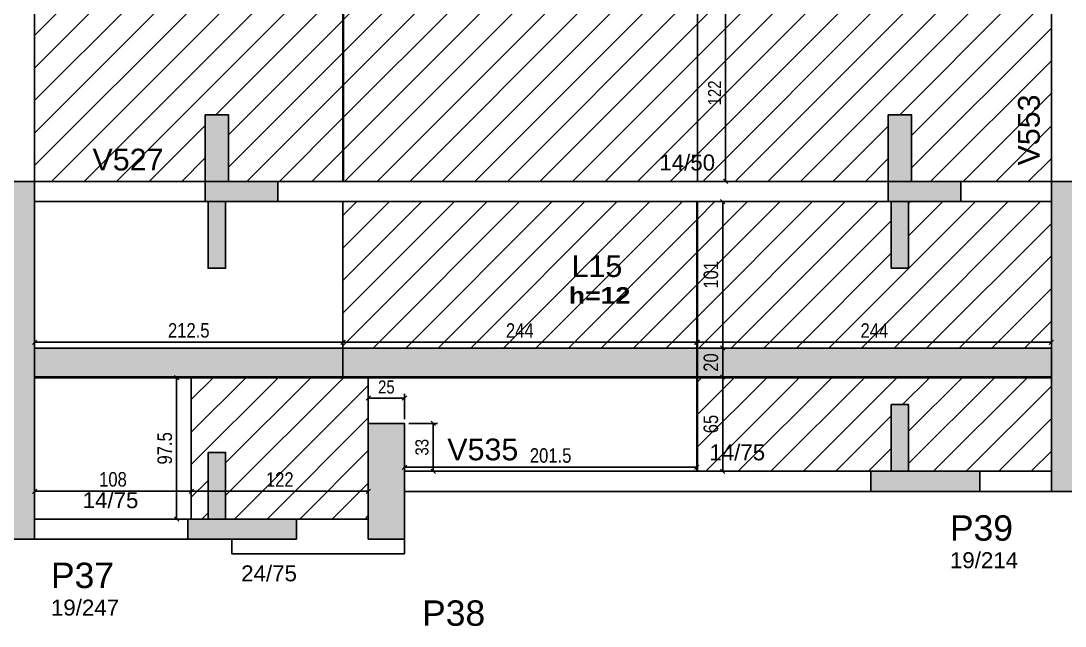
# Model space of a CAD drawing. Extents: x 3022 to 8661, y -614 to 3008.
# Drawn here: x 4758 to 5478, y 296 to 714 of the extents above; entities that cross this region are included whole.
import ezdxf

# ---------------------------------------------------------------- set-up
doc = ezdxf.new("R2010")
doc.units = 0
doc.header["$PDMODE"] = 34
for name, color, linetype in [('COTA', 241, 'Continuous'), ('MTH-DIM-PILAR', 3, 'Continuous'), ('MTH-DIM-VIGA', 3, 'Continuous'), ('MTH-FACE-VIGA', 7, 'Continuous'), ('MTH-LINHA-SEÇÃO', 16, 'Continuous'), ('MTH-PILAR-SEGUE', 5, 'Continuous'), ('MTH-SOMBRA21', 150, 'Continuous'), ('MTH-SOMBRA25', 253, 'Continuous'), ('MTH-TIT1-PILAR', 5, 'Continuous'), ('MTH-TIT1-VIGA', 5, 'Continuous'), ('MTH-TXT-NEGRITO', 5, 'Continuous'), ('Painéis', 200, 'Continuous')]:
    doc.layers.add(name, color=color, linetype=linetype)
doc.layers.add('Hachura', color=251, linetype='Continuous', lineweight=9)
doc.styles.add('COTA TECNICA', font='techl___.ttf', dxfattribs={"height": 10})
doc.styles.add('COTA TECNICA-50', font='techl___.ttf', dxfattribs={"height": 9})
doc.styles.add('TQS_ARIAL', font='arial.ttf')
doc.styles.add('TQS_ARIAL_BLACK', font='ariblk.ttf')
doc.dimstyles.new('COTA PAINEL-50', dxfattribs={"dimtxt": 9, "dimasz": 3, "dimexe": 3, "dimexo": 3, "dimgap": 3, "dimtad": 1, "dimdec": 1, "dimzin": 12, "dimdsep": 46, "dimtxsty": 'COTA TECNICA-50', "dimblk1": 'OBLIQUE', "dimblk2": 'OBLIQUE', "dimsah": 1, "dimcen": 0.9, "dimclrd": 4, "dimclre": 4, "dimclrt": 240, "dimadec": 1, "dimazin": 3, "dimtfac": 1, "dimtdec": 1, "dimtmove": 0, "dimatfit": 3, "dimfxl": 1, "dimtolj": 1, "dimtzin": 12, "dimarcsym": 0})
doc.dimstyles.new('PAINEL', dxfattribs={"dimtxt": 10, "dimasz": 3, "dimexe": 3, "dimexo": 3, "dimgap": 3, "dimtad": 1, "dimdec": 1, "dimzin": 12, "dimdsep": 46, "dimtxsty": 'COTA TECNICA', "dimblk1": 'OBLIQUE', "dimblk2": 'OBLIQUE', "dimsah": 1, "dimcen": 0.9, "dimclrd": 4, "dimclre": 4, "dimclrt": 240, "dimadec": 1, "dimazin": 3, "dimtfac": 1, "dimtdec": 1, "dimtmove": 0, "dimatfit": 3, "dimfxl": 1, "dimtolj": 1, "dimtzin": 12, "dimarcsym": 0})

# ---------------------------------------------------------------- blocks, each defined once
blk = doc.blocks.new('_Oblique')
at = {"color": 0, "linetype": 'ByBlock', "lineweight": -2}
blk.add_line((-0.5, -0.5), (0.5, 0.5), dxfattribs=at)
blk = doc.blocks.new('*D119')
at = {"layer": 'COTA', "color": 4, "lineweight": -2, "transparency": 16777216}
for p, q in [((5022.37, 406.17), (5022.37, 408.83)), ((5022.37, 405.83), (5223.87, 405.83)), ((5223.87, 406.17), (5223.87, 408.83))]:
    blk.add_line(p, q, dxfattribs=at)
at = {"layer": 'Defpoints', "color": 0, "transparency": 16777216}
for p in [(5223.87, 405.83), (5022.37, 403.17), (5223.87, 403.17)]:
    blk.add_point(p, dxfattribs=at)
at = {"layer": 'COTA', "color": 4, "lineweight": -2, "transparency": 16777216, "xscale": 3, "yscale": 3, "zscale": 3, "rotation": 180}
blk.add_blockref('_Oblique', (5022.37, 405.83), dxfattribs=at)
at = {"layer": 'COTA', "color": 4, "lineweight": -2, "transparency": 16777216, "xscale": 3, "yscale": 3, "zscale": 3}
blk.add_blockref('_Oblique', (5223.87, 405.83), dxfattribs=at)
at = {"layer": 'COTA', "color": 240, "transparency": 16777216, "insert": (5123.12, 413.94), "char_height": 10, "attachment_point": 5, "style": 'COTA TECNICA'}
blk.add_mtext('\\A1;201.5', dxfattribs=at)
blk = doc.blocks.new('*D120')
at = {"layer": 'COTA', "color": 4, "lineweight": -2, "transparency": 16777216}
for p, q in [((4767.37, 373.17), (4767.37, 392.35)), ((4767.37, 389.35), (4875.37, 389.35)), ((4875.37, 373.17), (4875.37, 392.35))]:
    blk.add_line(p, q, dxfattribs=at)
at = {"layer": 'Defpoints', "color": 0, "transparency": 16777216}
for p in [(4875.37, 389.35), (4767.37, 370.17), (4875.37, 370.17)]:
    blk.add_point(p, dxfattribs=at)
at = {"layer": 'COTA', "color": 4, "lineweight": -2, "transparency": 16777216, "xscale": 3, "yscale": 3, "zscale": 3, "rotation": 180}
blk.add_blockref('_Oblique', (4767.37, 389.35), dxfattribs=at)
at = {"layer": 'COTA', "color": 4, "lineweight": -2, "transparency": 16777216, "xscale": 3, "yscale": 3, "zscale": 3}
blk.add_blockref('_Oblique', (4875.37, 389.35), dxfattribs=at)
at = {"layer": 'COTA', "color": 240, "transparency": 16777216, "insert": (4821.37, 397.47), "char_height": 10, "attachment_point": 5, "style": 'COTA TECNICA'}
blk.add_mtext('\\A1;108', dxfattribs=at)
blk = doc.blocks.new('*D121')
at = {"layer": 'COTA', "color": 4, "lineweight": -2, "transparency": 16777216}
for p, q in [((4875.37, 373.17), (4875.37, 392.35)), ((4875.37, 389.35), (4997.37, 389.35)), ((4997.37, 373.17), (4997.37, 392.35))]:
    blk.add_line(p, q, dxfattribs=at)
at = {"layer": 'Defpoints', "color": 0, "transparency": 16777216}
for p in [(4997.37, 389.35), (4875.37, 370.17), (4997.37, 370.17)]:
    blk.add_point(p, dxfattribs=at)
at = {"layer": 'COTA', "color": 4, "lineweight": -2, "transparency": 16777216, "xscale": 3, "yscale": 3, "zscale": 3, "rotation": 180}
blk.add_blockref('_Oblique', (4875.37, 389.35), dxfattribs=at)
at = {"layer": 'COTA', "color": 4, "lineweight": -2, "transparency": 16777216, "xscale": 3, "yscale": 3, "zscale": 3}
blk.add_blockref('_Oblique', (4997.37, 389.35), dxfattribs=at)
at = {"layer": 'COTA', "color": 240, "transparency": 16777216, "insert": (4936.37, 397.41), "char_height": 10, "attachment_point": 5, "style": 'COTA TECNICA'}
blk.add_mtext('\\A1;122', dxfattribs=at)
blk = doc.blocks.new('*D122')
at = {"layer": 'COTA', "color": 4, "lineweight": -2, "transparency": 16777216}
for p, q in [((4872.37, 467.67), (4862.24, 467.67)), ((4865.24, 467.67), (4865.24, 370.17)), ((4872.37, 370.17), (4862.24, 370.17))]:
    blk.add_line(p, q, dxfattribs=at)
at = {"layer": 'Defpoints', "color": 0, "transparency": 16777216}
for p in [(4875.37, 467.67), (4865.24, 370.17), (4875.37, 370.17)]:
    blk.add_point(p, dxfattribs=at)
at = {"layer": 'COTA', "color": 4, "lineweight": -2, "transparency": 16777216, "xscale": 3, "yscale": 3, "zscale": 3}
for p, rotation in [((4865.24, 467.67), 90), ((4865.24, 370.17), 270)]:
    blk.add_blockref('_Oblique', p, dxfattribs=dict(at, rotation=rotation))
at = {"layer": 'COTA', "color": 240, "transparency": 16777216, "insert": (4857.1, 418.92), "char_height": 10, "attachment_point": 5, "rotation": 90, "style": 'COTA TECNICA'}
blk.add_mtext('\\A1;97.5', dxfattribs=at)
blk = doc.blocks.new('*D117')
at = {"layer": 'COTA', "color": 4, "lineweight": -2, "transparency": 16777216}
for p, q in [((5025.37, 436.17), (5045.15, 436.17)), ((5042.15, 403.17), (5042.15, 436.17)), ((5025.37, 403.17), (5045.15, 403.17))]:
    blk.add_line(p, q, dxfattribs=at)
at = {"layer": 'Defpoints', "color": 0, "transparency": 16777216}
for p in [(5022.37, 436.17), (5042.15, 436.17), (5022.37, 403.17)]:
    blk.add_point(p, dxfattribs=at)
at = {"layer": 'COTA', "color": 4, "lineweight": -2, "transparency": 16777216, "xscale": 3, "yscale": 3, "zscale": 3}
for p, rotation in [((5042.15, 436.17), 90), ((5042.15, 403.17), 270)]:
    blk.add_blockref('_Oblique', p, dxfattribs=dict(at, rotation=rotation))
at = {"layer": 'COTA', "color": 240, "transparency": 16777216, "insert": (5034.45, 419.67), "char_height": 9, "attachment_point": 5, "rotation": 90, "style": 'COTA TECNICA-50'}
blk.add_mtext('\\A1;33', dxfattribs=at)
blk = doc.blocks.new('*D118')
at = {"layer": 'COTA', "color": 4, "lineweight": -2, "transparency": 16777216}
for p, q in [((4997.37, 439.17), (4997.37, 456.62)), ((5022.37, 453.62), (4997.37, 453.62)), ((5022.37, 439.17), (5022.37, 456.62))]:
    blk.add_line(p, q, dxfattribs=at)
at = {"layer": 'Defpoints', "color": 0, "transparency": 16777216}
for p in [(4997.37, 453.62), (4997.37, 436.17), (5022.37, 436.17)]:
    blk.add_point(p, dxfattribs=at)
at = {"layer": 'COTA', "color": 4, "lineweight": -2, "transparency": 16777216, "xscale": 3, "yscale": 3, "zscale": 3, "rotation": 180}
blk.add_blockref('_Oblique', (4997.37, 453.62), dxfattribs=at)
at = {"layer": 'COTA', "color": 4, "lineweight": -2, "transparency": 16777216, "xscale": 3, "yscale": 3, "zscale": 3}
blk.add_blockref('_Oblique', (5022.37, 453.62), dxfattribs=at)
at = {"layer": 'COTA', "color": 240, "transparency": 16777216, "insert": (5009.87, 461.22), "char_height": 9, "attachment_point": 5, "style": 'COTA TECNICA-50'}
blk.add_mtext('\\A1;25', dxfattribs=at)
blk = doc.blocks.new('*D153')
at = {"layer": 'COTA', "color": 4, "lineweight": -2, "transparency": 16777216}
for p, q in [((4767.37, 491.17), (4767.37, 495.15)), ((4767.37, 492.15), (4979.87, 492.15)), ((4979.87, 491.17), (4979.87, 495.15))]:
    blk.add_line(p, q, dxfattribs=at)
at = {"layer": 'Defpoints', "color": 0, "transparency": 16777216}
for p in [(4979.87, 492.15), (4767.37, 488.17), (4979.87, 488.17)]:
    blk.add_point(p, dxfattribs=at)
at = {"layer": 'COTA', "color": 4, "lineweight": -2, "transparency": 16777216, "xscale": 3, "yscale": 3, "zscale": 3, "rotation": 180}
blk.add_blockref('_Oblique', (4767.37, 492.15), dxfattribs=at)
at = {"layer": 'COTA', "color": 4, "lineweight": -2, "transparency": 16777216, "xscale": 3, "yscale": 3, "zscale": 3}
blk.add_blockref('_Oblique', (4979.87, 492.15), dxfattribs=at)
at = {"layer": 'COTA', "color": 240, "transparency": 16777216, "insert": (4873.62, 500.26), "char_height": 10, "attachment_point": 5, "style": 'COTA TECNICA'}
blk.add_mtext('\\A1;212.5', dxfattribs=at)
blk = doc.blocks.new('*D154')
at = {"layer": 'COTA', "color": 4, "lineweight": -2, "transparency": 16777216}
for p, q in [((4979.87, 491.17), (4979.87, 495.15)), ((4979.87, 492.15), (5223.87, 492.15)), ((5223.87, 491.17), (5223.87, 495.15))]:
    blk.add_line(p, q, dxfattribs=at)
at = {"layer": 'Defpoints', "color": 0, "transparency": 16777216}
for p in [(5223.87, 492.15), (4979.87, 488.17), (5223.87, 488.17)]:
    blk.add_point(p, dxfattribs=at)
at = {"layer": 'COTA', "color": 4, "lineweight": -2, "transparency": 16777216, "xscale": 3, "yscale": 3, "zscale": 3, "rotation": 180}
blk.add_blockref('_Oblique', (4979.87, 492.15), dxfattribs=at)
at = {"layer": 'COTA', "color": 4, "lineweight": -2, "transparency": 16777216, "xscale": 3, "yscale": 3, "zscale": 3}
blk.add_blockref('_Oblique', (5223.87, 492.15), dxfattribs=at)
at = {"layer": 'COTA', "color": 240, "transparency": 16777216, "insert": (5101.87, 500.23), "char_height": 10, "attachment_point": 5, "style": 'COTA TECNICA'}
blk.add_mtext('\\A1;244', dxfattribs=at)
blk = doc.blocks.new('*D155')
at = {"layer": 'COTA', "color": 4, "lineweight": -2, "transparency": 16777216}
for p, q in [((5224.37, 491.17), (5224.37, 495.15)), ((5224.37, 492.15), (5468.37, 492.15)), ((5468.37, 491.17), (5468.37, 495.15))]:
    blk.add_line(p, q, dxfattribs=at)
at = {"layer": 'Defpoints', "color": 0, "transparency": 16777216}
for p in [(5468.37, 492.15), (5224.37, 488.17), (5468.37, 488.17)]:
    blk.add_point(p, dxfattribs=at)
at = {"layer": 'COTA', "color": 4, "lineweight": -2, "transparency": 16777216, "xscale": 3, "yscale": 3, "zscale": 3, "rotation": 180}
blk.add_blockref('_Oblique', (5224.37, 492.15), dxfattribs=at)
at = {"layer": 'COTA', "color": 4, "lineweight": -2, "transparency": 16777216, "xscale": 3, "yscale": 3, "zscale": 3}
blk.add_blockref('_Oblique', (5468.37, 492.15), dxfattribs=at)
at = {"layer": 'COTA', "color": 240, "transparency": 16777216, "insert": (5346.37, 500.23), "char_height": 10, "attachment_point": 5, "style": 'COTA TECNICA'}
blk.add_mtext('\\A1;244', dxfattribs=at)
blk = doc.blocks.new('*D165')
at = {"layer": 'COTA', "color": 4, "lineweight": -2, "transparency": 16777216}
for p, q in [((5227.37, 725.17), (5246.74, 725.17)), ((5243.74, 725.17), (5243.74, 603.17)), ((5227.37, 603.17), (5246.74, 603.17))]:
    blk.add_line(p, q, dxfattribs=at)
at = {"layer": 'Defpoints', "color": 0, "transparency": 16777216}
for p in [(5224.37, 725.17), (5224.37, 603.17), (5243.74, 603.17)]:
    blk.add_point(p, dxfattribs=at)
at = {"layer": 'COTA', "color": 4, "lineweight": -2, "transparency": 16777216, "xscale": 3, "yscale": 3, "zscale": 3}
for p, rotation in [((5243.74, 725.17), 90), ((5243.74, 603.17), 270)]:
    blk.add_blockref('_Oblique', p, dxfattribs=dict(at, rotation=rotation))
at = {"layer": 'COTA', "color": 240, "transparency": 16777216, "insert": (5236.19, 664.17), "char_height": 9, "attachment_point": 5, "rotation": 90, "style": 'COTA TECNICA-50'}
blk.add_mtext('\\A1;122', dxfattribs=at)
blk = doc.blocks.new('*D306')
at = {"layer": 'COTA', "color": 4, "lineweight": -2, "transparency": 16777216}
for p, q in [((5227.37, 468.17), (5244.78, 468.17)), ((5241.78, 403.17), (5241.78, 468.17)), ((5227.37, 403.17), (5244.78, 403.17))]:
    blk.add_line(p, q, dxfattribs=at)
at = {"layer": 'Defpoints', "color": 0, "transparency": 16777216}
for p in [(5224.37, 468.17), (5241.78, 468.17), (5224.37, 403.17)]:
    blk.add_point(p, dxfattribs=at)
at = {"layer": 'COTA', "color": 4, "lineweight": -2, "transparency": 16777216, "xscale": 3, "yscale": 3, "zscale": 3}
for p, rotation in [((5241.78, 468.17), 90), ((5241.78, 403.17), 270)]:
    blk.add_blockref('_Oblique', p, dxfattribs=dict(at, rotation=rotation))
at = {"layer": 'COTA', "color": 240, "transparency": 16777216, "insert": (5233.67, 435.67), "char_height": 10, "attachment_point": 5, "rotation": 90, "style": 'COTA TECNICA'}
blk.add_mtext('\\A1;65', dxfattribs=at)
blk = doc.blocks.new('*D307')
at = {"layer": 'COTA', "color": 4, "lineweight": -2, "transparency": 16777216}
for p, q in [((5227.37, 488.17), (5244.78, 488.17)), ((5241.78, 468.17), (5241.78, 488.17)), ((5227.37, 468.17), (5244.78, 468.17))]:
    blk.add_line(p, q, dxfattribs=at)
at = {"layer": 'Defpoints', "color": 0, "transparency": 16777216}
for p in [(5224.37, 488.17), (5241.78, 488.17), (5224.37, 468.17)]:
    blk.add_point(p, dxfattribs=at)
at = {"layer": 'COTA', "color": 4, "lineweight": -2, "transparency": 16777216, "xscale": 3, "yscale": 3, "zscale": 3}
for p, rotation in [((5241.78, 488.17), 90), ((5241.78, 468.17), 270)]:
    blk.add_blockref('_Oblique', p, dxfattribs=dict(at, rotation=rotation))
at = {"layer": 'COTA', "color": 240, "transparency": 16777216, "insert": (5233.68, 478.17), "char_height": 10, "attachment_point": 5, "rotation": 90, "style": 'COTA TECNICA'}
blk.add_mtext('\\A1;20', dxfattribs=at)
blk = doc.blocks.new('*D308')
at = {"layer": 'COTA', "color": 4, "lineweight": -2, "transparency": 16777216}
for p, q in [((5227.37, 589.17), (5244.78, 589.17)), ((5241.78, 488.17), (5241.78, 589.17)), ((5227.37, 488.17), (5244.78, 488.17))]:
    blk.add_line(p, q, dxfattribs=at)
at = {"layer": 'Defpoints', "color": 0, "transparency": 16777216}
for p in [(5224.37, 589.17), (5241.78, 589.17), (5224.37, 488.17)]:
    blk.add_point(p, dxfattribs=at)
at = {"layer": 'COTA', "color": 4, "lineweight": -2, "transparency": 16777216, "xscale": 3, "yscale": 3, "zscale": 3}
for p, rotation in [((5241.78, 589.17), 90), ((5241.78, 488.17), 270)]:
    blk.add_blockref('_Oblique', p, dxfattribs=dict(at, rotation=rotation))
at = {"layer": 'COTA', "color": 240, "transparency": 16777216, "insert": (5233.68, 538.67), "char_height": 10, "attachment_point": 5, "rotation": 90, "style": 'COTA TECNICA'}
blk.add_mtext('\\A1;101', dxfattribs=at)

msp = doc.modelspace()

# ---------------------------------------------------------------- hatches: boundary and pattern name
at = {"layer": 'Hachura', "linetype": 'ByBlock'}
h = msp.add_hatch(dxfattribs=at)
h.set_pattern_fill('ANSI31', color=256, scale=5)
h.paths.add_polyline_path([(5224.37, 1070.17), (5224.37, 1192.17), (5357.97, 1192.17), (5357.97, 1142.17), (5371.97, 1142.17), (5371.97, 1192.17), (5418.97, 1192.17), (5468.37, 1192.17), (5468.37, 1070.17)])
h.paths.add_polyline_path([(4980.37, 1070.17), (4980.37, 1192.17), (5224.37, 1192.17), (5224.37, 1070.17)])
h.paths.add_polyline_path([(5224.37, 1069.67), (5224.37, 1029.17), (4980.37, 1029.17), (4980.37, 1069.67)])
h.paths.add_polyline_path([(4979.87, 1009.17), (4979.87, 887.17), (4767.37, 887.17), (4767.37, 930.11), (4767.37, 1009.17)])
h.paths.add_polyline_path([(5224.37, 1009.17), (5224.37, 887.17), (4980.37, 887.17), (4980.37, 1009.17)])
h.paths.add_polyline_path([(5468.37, 1009.17), (5468.37, 887.17), (5224.37, 887.17), (5224.37, 1009.17)])
h.paths.add_polyline_path([(5422.37, 867.17), (5422.37, 867.11), (5468.37, 867.11), (5468.37, 745.17), (5224.37, 745.17), (5224.37, 867.17)])
h.paths.add_polyline_path([(5224.37, 745.17), (4980.37, 745.17), (4980.37, 867.17), (5224.37, 867.17)])
h.paths.add_polyline_path([(4979.87, 745.17), (4767.37, 745.17), (4767.37, 867.11), (4813.37, 867.11), (4979.87, 867.12)])
h.paths.add_polyline_path([(4884.98, 649.17), (4884.98, 603.17), (4767.37, 603.17), (4767.37, 725.17), (4979.87, 725.17), (4979.87, 603.17), (4900.98, 603.17), (4900.98, 649.17)])
h.paths.add_polyline_path([(5224.37, 725.17), (5224.37, 603.17), (4980.37, 603.17), (4980.37, 725.17)])
h.paths.add_polyline_path([(5468.37, 725.17), (5468.37, 603.17), (5371.97, 603.17), (5371.97, 649.17), (5355.97, 649.17), (5355.97, 603.17), (5224.37, 603.17), (5224.37, 725.17)])
h = msp.add_hatch(dxfattribs=at)
h.set_pattern_fill('ANSI31', color=256, scale=5)
h.paths.add_polyline_path([(4979.87, 589.17), (4979.87, 488.17), (5223.87, 488.17), (5223.87, 589.17)])
h.paths.add_polyline_path([(5224.37, 589.17), (5224.37, 488.17), (5468.37, 488.17), (5468.37, 589.17), (5369.97, 589.17), (5369.97, 543.17), (5357.97, 543.17), (5357.97, 589.17), (5355.97, 589.17)])
h.paths.add_polyline_path([(5357.97, 403.17), (5357.97, 449.17), (5369.97, 449.17), (5369.97, 403.17), (5418.97, 403.17), (5468.37, 403.17), (5468.37, 467.67), (5224.37, 467.67), (5224.37, 403.17)])
h.paths.add_polyline_path([(4875.37, 467.67), (4875.37, 370.17), (4886.98, 370.17), (4886.98, 416.17), (4898.98, 416.17), (4898.98, 370.17), (4947.98, 370.17), (4997.37, 370.17), (4997.37, 436.17), (4997.37, 467.67)])
at = {"layer": 'Hachura'}
h = msp.add_hatch(color=256, dxfattribs=at)
h.dxf.hatch_style = 1
h.paths.add_polyline_path([(4980.37, 488.17), (4980.37, 468.17), (4767.37, 468.17), (4767.37, 488.17)])
h.paths.add_polyline_path([(4980.37, 468.17), (4980.37, 488.17), (5223.87, 488.17), (5223.87, 468.17)])
h.paths.add_polyline_path([(5224.37, 468.17), (5224.37, 488.17), (5468.37, 488.17), (5468.37, 468.17)])

# ---------------------------------------------------------------- linework, layer by layer
at = {"layer": 'MTH-FACE-VIGA', "linetype": 'Continuous'}
for p, q in [((4767.37, 603.17), (4767.37, 1046.17)), ((5468.37, 1046.17), (5468.37, 603.17)), ((5468.37, 603.17), (4767.37, 603.17)), ((5468.37, 589.17), (4767.37, 589.17)), ((5468.37, 403.17), (5022.37, 403.17)), ((5022.37, 389.17), (5468.37, 389.17)), ((4997.37, 370.17), (4767.37, 370.17)), ((4767.37, 356.17), (4903.37, 356.17)), ((4903.37, 356.17), (4903.37, 346.17)), ((5022.37, 346.17), (5022.37, 356.17)), ((4903.37, 346.17), (5022.37, 346.17))]:
    msp.add_line(p, q, dxfattribs=at)
at = {"layer": 'MTH-LINHA-SEÇÃO', "linetype": 'Continuous'}
for points in [[(4884.98, 649.17), (4884.98, 603.17), (4900.98, 603.17), (4900.98, 649.17), (4884.98, 649.17)], [(5355.97, 649.17), (5355.97, 603.17), (5371.97, 603.17), (5371.97, 649.17), (5355.97, 649.17)], [(4934.98, 589.17), (4884.98, 589.17), (4884.98, 603.17), (4934.98, 603.17), (4934.98, 589.17)], [(5405.97, 589.17), (5355.97, 589.17), (5355.97, 603.17), (5405.97, 603.17), (5405.97, 589.17)], [(4886.98, 589.17), (4886.98, 543.17), (4898.98, 543.17), (4898.98, 589.17), (4886.98, 589.17)], [(5357.97, 589.17), (5357.97, 543.17), (5369.97, 543.17), (5369.97, 589.17), (5357.97, 589.17)], [(5357.97, 449.17), (5357.97, 403.17), (5369.97, 403.17), (5369.97, 449.17), (5357.97, 449.17)], [(4886.98, 416.17), (4886.98, 370.17), (4898.98, 370.17), (4898.98, 416.17), (4886.98, 416.17)], [(5418.97, 389.17), (5343.97, 389.17), (5343.97, 403.17), (5418.97, 403.17), (5418.97, 389.17)], [(4947.98, 356.17), (4872.98, 356.17), (4872.98, 370.17), (4947.98, 370.17), (4947.98, 356.17)]]:
    msp.add_lwpolyline(points, dxfattribs=at)
at = {"layer": 'MTH-PILAR-SEGUE', "linetype": 'Continuous'}
for points in [[(4748.37, 356.17), (4767.37, 356.17), (4767.37, 603.17), (4748.37, 603.17), (4748.37, 356.17)], [(5468.37, 389.17), (5487.37, 389.17), (5487.37, 603.17), (5468.37, 603.17), (5468.37, 389.17)], [(4997.37, 356.17), (5022.37, 356.17), (5022.37, 436.17), (4997.37, 436.17), (4997.37, 356.17)]]:
    msp.add_lwpolyline(points, dxfattribs=at)
at = {"layer": 'MTH-SOMBRA21', "linetype": 'Continuous'}
for points in [[(4884.98, 649.17), (4884.98, 603.17), (4900.98, 603.17)], [(4884.98, 649.17), (4900.98, 603.17), (4900.98, 649.17)], [(4884.98, 649.17), (4900.98, 649.17), (4884.98, 649.17)], [(5355.97, 649.17), (5355.97, 603.17), (5371.97, 603.17)], [(5355.97, 649.17), (5371.97, 603.17), (5371.97, 649.17)], [(5355.97, 649.17), (5371.97, 649.17), (5355.97, 649.17)], [(4934.98, 589.17), (4884.98, 589.17), (4884.98, 603.17)], [(4934.98, 589.17), (4884.98, 603.17), (4934.98, 603.17)], [(4934.98, 589.17), (4934.98, 603.17), (4934.98, 589.17)], [(5405.97, 589.17), (5355.97, 589.17), (5355.97, 603.17)], [(5405.97, 589.17), (5355.97, 603.17), (5405.97, 603.17)], [(5405.97, 589.17), (5405.97, 603.17), (5405.97, 589.17)], [(4886.98, 589.17), (4886.98, 543.17), (4898.98, 543.17)], [(4886.98, 589.17), (4898.98, 543.17), (4898.98, 589.17)], [(4886.98, 589.17), (4898.98, 589.17), (4886.98, 589.17)], [(5357.97, 589.17), (5357.97, 543.17), (5369.97, 543.17)], [(5357.97, 589.17), (5369.97, 543.17), (5369.97, 589.17)], [(5357.97, 589.17), (5369.97, 589.17), (5357.97, 589.17)], [(5357.97, 449.17), (5357.97, 403.17), (5369.97, 403.17)], [(5357.97, 449.17), (5369.97, 403.17), (5369.97, 449.17)], [(5357.97, 449.17), (5369.97, 449.17), (5357.97, 449.17)], [(4886.98, 416.17), (4886.98, 370.17), (4898.98, 370.17)], [(4886.98, 416.17), (4898.98, 370.17), (4898.98, 416.17)], [(4886.98, 416.17), (4898.98, 416.17), (4886.98, 416.17)], [(5418.97, 389.17), (5343.97, 389.17), (5343.97, 403.17)], [(5418.97, 389.17), (5343.97, 403.17), (5418.97, 403.17)], [(5418.97, 389.17), (5418.97, 403.17), (5418.97, 389.17)], [(4947.98, 356.17), (4872.98, 356.17), (4872.98, 370.17)], [(4947.98, 356.17), (4872.98, 370.17), (4947.98, 370.17)], [(4947.98, 356.17), (4947.98, 370.17), (4947.98, 356.17)]]:
    msp.add_solid(points, dxfattribs=at)
at = {"layer": 'MTH-SOMBRA25', "linetype": 'Continuous'}
for points in [[(4748.37, 356.17), (4767.37, 356.17), (4767.37, 603.17)], [(4748.37, 356.17), (4767.37, 603.17), (4748.37, 603.17)], [(5468.37, 389.17), (5487.37, 389.17), (5487.37, 603.17)], [(5468.37, 389.17), (5487.37, 603.17), (5468.37, 603.17)], [(5468.37, 389.17), (5468.37, 603.17), (5468.37, 389.17)], [(4997.37, 356.17), (5022.37, 356.17), (5022.37, 436.17)], [(4997.37, 356.17), (5022.37, 436.17), (4997.37, 436.17)], [(4997.37, 356.17), (4997.37, 436.17), (4997.37, 356.17)]]:
    msp.add_solid(points, dxfattribs=at)
at = {"layer": 'Painéis'}
for p, q in [((4979.87, 603.17), (4979.87, 1192.17)), ((4980.37, 603.17), (4980.37, 1192.17)), ((5224.37, 603.17), (5224.37, 1192.17)), ((4979.87, 589.17), (4979.87, 467.67)), ((5223.87, 589.17), (5223.87, 403.17)), ((5224.37, 589.17), (5224.37, 403.17)), ((4767.37, 488.17), (5468.37, 488.17)), ((4767.37, 468.17), (5468.37, 468.17)), ((4767.37, 467.67), (5468.37, 467.67)), ((4875.37, 370.17), (4875.37, 467.67)), ((4997.37, 436.17), (4997.37, 467.67))]:
    msp.add_line(p, q, dxfattribs=at)

# ---------------------------------------------------------------- texts
at = {"layer": 'MTH-DIM-PILAR', "linetype": 'Continuous', "style": 'TQS_ARIAL'}
for s, p in [('19/214', (5398.45, 336.22)), ('19/247', (4778.6, 303.53))]:
    msp.add_text(s, height=11, dxfattribs=at).set_placement(p)
at = {"layer": 'MTH-DIM-VIGA', "linetype": 'Continuous', "style": 'TQS_ARIAL'}
for s, p in [('14/50', (5198.07, 610.67)), ('14/75', (5232.59, 410.67)), ('14/75', (4800.46, 377.67)), ('24/75', (4909.77, 327.17))]:
    msp.add_text(s, height=11, dxfattribs=at).set_placement(p)
at = {"layer": 'MTH-TIT1-PILAR', "linetype": 'Continuous', "style": 'TQS_ARIAL'}
for s, p in [('P39', (5398.45, 355.22)), ('P37', (4778.6, 322.53)), ('P38', (5034.5, 296.49))]:
    msp.add_text(s, height=17.5, dxfattribs=at).set_placement(p)
at = {"layer": 'MTH-TIT1-VIGA', "linetype": 'Continuous', "style": 'TQS_ARIAL'}
msp.add_text('V553', height=15, rotation=90, dxfattribs=at).set_placement((5460.37, 614.16))
for s, p in [('V527', (4807.26, 610.67)), ('L15', (5137.6, 537.19)), ('V535', (5051.9, 410.67))]:
    msp.add_text(s, height=15, dxfattribs=at).set_placement(p)
at = {"layer": 'MTH-TXT-NEGRITO', "color": 3, "linetype": 'Continuous', "style": 'TQS_ARIAL_BLACK'}
msp.add_text('h=12', height=11.5, dxfattribs=at).set_placement((5135.65, 518.65))

# ---------------------------------------------------------------- dimensions: what is measured, and where the dimension line sits
at = {"layer": 'COTA'}
for base, p1, p2, angle, dimstyle, picture, middle in [((5243.74, 603.17), (5224.37, 725.17), (5224.37, 603.17), 270, 'COTA PAINEL-50', '*D165', (5236.19, 664.17)), ((5241.78, 589.17), (5224.37, 488.17), (5224.37, 589.17), 90, 'PAINEL', '*D308', (5233.68, 538.67))]:
    dim = msp.add_linear_dim(base=base, p1=p1, p2=p2, angle=angle, dimstyle=dimstyle, override={"dimtmove": 1}, dxfattribs=at)
    dim.commit()
    dim.dimension.update_dxf_attribs({"geometry": picture, "text_midpoint": middle})
for base, p1, p2, dimstyle, picture, middle in [((4979.87, 492.15), (4767.37, 488.17), (4979.87, 488.17), 'PAINEL', '*D153', (4873.62, 500.26)), ((5468.37, 492.15), (5224.37, 488.17), (5468.37, 488.17), 'PAINEL', '*D155', (5346.37, 500.23)), ((4997.37, 453.62), (5022.37, 436.17), (4997.37, 436.17), 'COTA PAINEL-50', '*D118', (5009.87, 461.22)), ((5223.87, 405.83), (5022.37, 403.17), (5223.87, 403.17), 'PAINEL', '*D119', (5123.12, 413.94)), ((4875.37, 389.35), (4767.37, 370.17), (4875.37, 370.17), 'PAINEL', '*D120', (4821.37, 397.47))]:
    dim = msp.add_linear_dim(base=base, p1=p1, p2=p2, dimstyle=dimstyle, dxfattribs=at)
    dim.commit()
    dim.dimension.update_dxf_attribs({"geometry": picture, "text_midpoint": middle})
for base, p1, p2, picture, middle in [((5223.87, 492.15), (4979.87, 488.17), (5223.87, 488.17), '*D154', (5101.87, 500.23)), ((4997.37, 389.35), (4875.37, 370.17), (4997.37, 370.17), '*D121', (4936.37, 397.41))]:
    dim = msp.add_linear_dim(base=base, p1=p1, p2=p2, dimstyle='PAINEL', override={"dimtmove": 1}, dxfattribs=at)
    dim.commit()
    dim.dimension.update_dxf_attribs({"geometry": picture, "text_midpoint": middle})
dim = msp.add_linear_dim(base=(5241.78, 488.17), p1=(5224.37, 468.17), p2=(5224.37, 488.17), angle=90, dimstyle='PAINEL', dxfattribs=at)
dim.commit()
dim.dimension.update_dxf_attribs({"geometry": '*D307', "text_midpoint": (5241.78, 478.17), "dimtype": 160})
for base, p1, p2, angle, dimstyle, picture, middle in [((4865.24, 370.17), (4875.37, 467.67), (4875.37, 370.17), 270, 'PAINEL', '*D122', (4857.1, 418.92)), ((5241.78, 468.17), (5224.37, 403.17), (5224.37, 468.17), 90, 'PAINEL', '*D306', (5233.67, 435.67)), ((5042.15, 436.17), (5022.37, 403.17), (5022.37, 436.17), 270, 'COTA PAINEL-50', '*D117', (5034.45, 419.67))]:
    dim = msp.add_linear_dim(base=base, p1=p1, p2=p2, angle=angle, dimstyle=dimstyle, dxfattribs=at)
    dim.commit()
    dim.dimension.update_dxf_attribs({"geometry": picture, "text_midpoint": middle})

doc.saveas('drawing.dxf')
